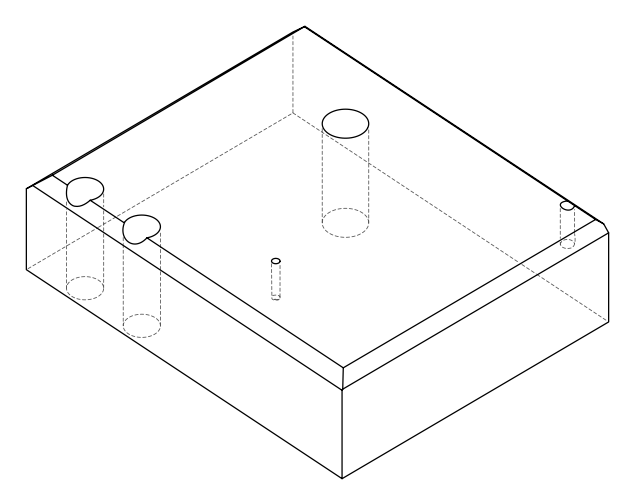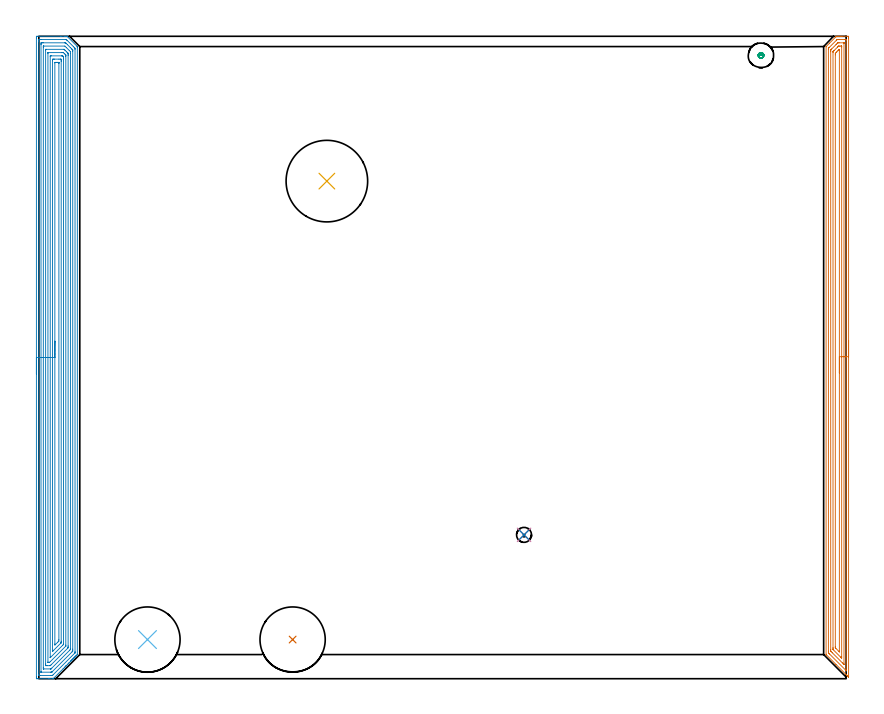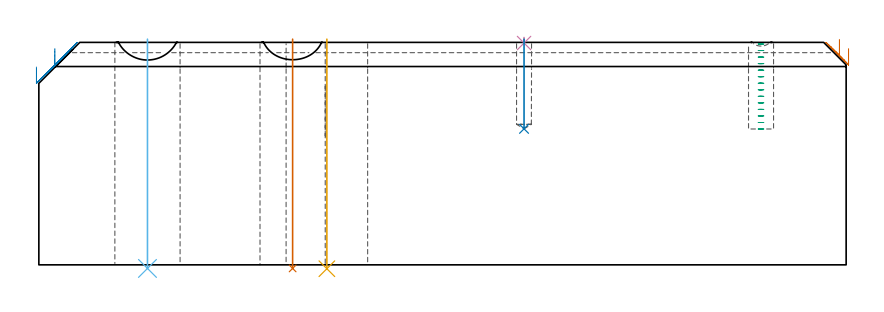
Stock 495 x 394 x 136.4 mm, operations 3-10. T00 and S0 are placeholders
(PLAN: 10 operations, 5 tool changes, 79.8 min)
(1 AREA_MILL | FG_CHAMFER_SURFACE | UGT0205_001 | 21.5 min | 53668 mm3)
(2 AREA_MILL_1 | FG_CHAMFER_SURFACE_1 | UGT0205_001 | 11.33 min | 9451 mm3)
(3 AREA_MILL_2 | FG_CHAMFER_SURFACE_2 | UGT0205_001 | 15.69 min | 36400 mm3)
(4 AREA_MILL_3 | FG_CHAMFER_SURFACE_3 | UGT0205_001 | 28.42 min | 122205 mm3)
(5 MILL_BLIND_HOLE_FROM_SOLID_MATERIAL | STEP1POCKET | UGT0201_130 | Spiral | 0.92 min | 9856 mm3)
(6 SPOT_DRILL | STEP1POCKET_1 | NXT0321_9005460120000 | 0.03 min | 15 mm3)
(7 INDEXABLE_INSERT_DRILL_THROUGH_HOLE_FROM_SOLID | STEP1HOLE | NXT0302_038 | 0.56 min | 267712 mm3)
(8 INDEXABLE_INSERT_DRILL_THROUGH_HOLE_FROM_SOLID_1 | STEP1HOLE_1 | NXT0302_035 | 0.56 min | 170099 mm3)
(9 INDEXABLE_INSERT_DRILL_THROUGH_HOLE_FROM_SOLID_2 | STEP1HOLE_2 | NXT0302_035 | 0.56 min | 170123 mm3)
(10 DRILL_BLIND_HOLE_INTO_CENTER | STEP1POCKET_1 | UGT0301_207 | 0.22 min | 3363 mm3)
(TOOL UGT0205_001 | Chamfer Mill 20 x 3 x 45 deg. | D20 FL50 Z2)
(TOOL UGT0201_130 | Carbide End Mill 12.0 | D12 FL15 Z4)
(TOOL NXT0321_9005460120000 | NC Spot Drill, 142deg, 12mm, Carbide, Uncoated | D12 PA142 FL30 Z2)
(TOOL NXT0302_038 | Index. Insert Drill 50mm [880-D5000L50-04] | D50 PA176 FL200 Z2)
(TOOL NXT0302_035 | Index. Insert Drill 40mm [880-D4000L40-05] | D40 PA176 FL200 Z2)
(TOOL UGT0301_207 | Twist Drill 9.2 mm | D9.2 PA118 FL80 Z2)
(OP 3 AREA_MILL_2)
G17 G21 G94 G90
T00 M6
G54
G17 G0 G90 X496.5 Y207.45 S1061 M3
G43 Z146.4 H0
Z132.6
G94 G1 Y207.412 Z131.728 F250.
Y207.298 Z130.864
Y207.109 Z130.012
Y206.847 Z129.18
Y206.513 Z128.374
Y206.11 Z127.6
Y205.642 Z126.864
Y205.11 Z126.172
Y204.521 Z125.529
Y203.878 Z124.94
Y203.186 Z124.408
Y202.45 Z123.94
Y201.676 Z123.537
Y200.87 Z123.203
Y200.038 Z122.941
Y199.187 Z122.752
Y198.322 Z122.638
Y197.45 Z122.6
X496.499 Y1.139 Z122.601
X496.496 Y1.098
X496.489 Y1.01 Z122.603
X496.427 Y1.07 Z122.667
X496.317 Y1.182 Z122.781
X496.154 Y1.343 Z122.941
X495.999 Y1.5 Z123.098
X495.87 Y1.629 Z123.228
X495.717 Y1.78 Z123.378
X495.572 Y1.927 Z123.526
X495.422 Y2.076 Z123.675
X495.28 Y2.218 Z123.815
X495.145 Y2.354 Z123.953
X494.975 Y2.524 Z124.122
X488.735 Y8.765 Z130.365
X482.86 Y14.638 Z136.237
X482.822 Y14.677 Z136.275
X482.705 Y14.798 Z136.391
X482.7 Y15.042 Z136.4
Y387.459
X482.703 Y387.595 Z136.389
X482.778 Y387.679 Z136.319
X484.775 Y389.675 Z134.325
X488.668 Y393.569 Z130.43
X488.726 Y393.628 Z130.371
X488.884 Y393.784 Z130.216
X488.97 Y393.867 Z130.13
X489.009 Y393.898 Z130.089
X489.26 Y393.9 Z129.838
X490.037 Z129.057
X491.267 Z127.83
X491.785 Z127.309
X492.4 Z126.695
X495.895 Z123.202
X496.154 Y393.896 Z122.943
X496.493 Y393.89 Z122.604
X496.497 Y393.621 Z122.602
X496.499 Y393.271 Z122.601
X496.5 Y392.917 Z122.6
Y197.45
X495.086 Z124.014
X495.085 Y5.206 Z124.015
X495.084 Y4.997 Z124.016
X495.081 Y4.894 Z124.019
X495.08 Y4.883 Z124.02
X495.067 Y4.892 Z124.033
X495.035 Y4.92 Z124.065
X494.744 Y5.206 Z124.356
X484.794 Y15.156 Z134.306
X484.409 Y15.544 Z134.691
X484.215 Y15.744 Z134.885
X484.121 Y15.842 Z134.979
X484.114 Y16.83 Z134.986
X484.115 Y385.918 Z134.985
X484.116 Y386.117 Z134.984
X484.12 Y386.465 Z134.98
X484.121 Y386.547 Z134.979
X484.161 Y386.599 Z134.939
X484.241 Y386.683 Z134.859
X484.562 Y387.012 Z134.538
X489.098 Y391.549 Z130.002
X489.163 Y391.612 Z129.937
X489.417 Y391.856 Z129.683
X489.456 Y391.89 Z129.644
X489.513 Y391.894 Z129.587
X489.63 Y391.898 Z129.47
X490.037 Y391.9 Z129.063
X490.503 Z128.597
X494.406 Z124.694
X494.873 Z124.227
X495.035 Y391.897 Z124.065
X495.069 Y391.893 Z124.031
X495.079 Y391.89 Z124.021
X495.081 Y391.878 Z124.019
X495.084 Y391.84 Z124.016
X495.085 Y391.682 Z124.015
X495.086 Y197.45 Z124.014
X493.672 Z125.428
X493.671 Y9.535 Z125.429
X493.666 Y8.783 Z125.434
X493.665 Y8.765 Z125.435
X493.626 Y8.783 Z125.474
X493.533 Y8.871 Z125.567
X492.722 Y9.677 Z126.378
X486.463 Y15.936 Z132.637
X485.667 Y16.733 Z133.433
X485.574 Y16.83 Z133.526
X485.541 Y16.87 Z133.559
X485.535 Y16.903 Z133.565
X485.533 Y16.968 Z133.567
X485.529 Y17.724 Z133.571
X485.528 Y17.866 Z133.572
X485.529 Y384.471 Z133.571
X485.53 Y385.223 Z133.57
X485.532 Y385.362 Z133.568
X485.535 Y385.503 Z133.565
X485.585 Y385.574 Z133.515
X485.667 Y385.662 Z133.433
X485.89 Y385.889 Z133.21
X486.117 Y386.117 Z132.983
X488.799 Y388.8 Z130.301
X489.425 Y389.426 Z129.675
X489.694 Y389.694 Z129.406
X489.871 Y389.863 Z129.229
X489.894 Y389.883 Z129.206
X489.937 Y389.89 Z129.163
X490.037 Y389.893 Z129.063
X490.71 Y389.9 Z128.39
X493.533 Y389.899 Z125.567
X493.6 Y389.897 Z125.5
X493.652 Y389.893 Z125.448
X493.664 Y389.89 Z125.436
X493.666 Y389.875 Z125.434
X493.669 Y389.836 Z125.431
X493.671 Y389.694 Z125.429
Y389.552
X493.672 Y197.45 Z125.428
X492.257 Z126.843
Y13.664
X492.256 Y13.253 Z126.844
X492.254 Y12.774 Z126.846
X492.251 Y12.627 Z126.849
X491.97 Y12.89 Z127.13
X491.785 Y13.067 Z127.315
X491.595 Y13.253 Z127.505
X487.125 Y17.724 Z131.975
X487.026 Y17.828 Z132.074
X486.95 Y17.911 Z132.15
X486.948 Y17.967 Z132.152
X486.944 Y18.206 Z132.156
X486.943 Y18.618 Z132.157
Y19.102
X486.944 Y383.918 Z132.156
X486.947 Y384.329 Z132.153
X486.95 Y384.448 Z132.15
X486.961 Y384.5 Z132.139
X486.996 Y384.54 Z132.104
X487.102 Y384.65 Z131.998
X487.415 Y384.967 Z131.685
X487.542 Y385.094 Z131.558
X489.752 Y387.303 Z129.348
X490.037 Y387.587 Z129.063
X490.197 Y387.742 Z128.903
X490.301 Y387.84 Z128.799
X490.37 Y387.89 Z128.73
X490.477 Y387.893 Z128.623
X490.911 Y387.9 Z128.189
X491.785 Z127.315
X492.216 Y387.89 Z126.884
X492.251 Y387.879 Z126.849
X492.254 Y387.846 Z126.846
X492.256 Y387.798 Z126.844
X492.257 Y387.751 Z126.843
Y387.422
Y197.45
X490.843 Z128.257
X490.842 Y16.83 Z128.258
X490.837 Y16.503 Z128.263
X490.836 Y16.478 Z128.264
X490.816 Y16.493 Z128.284
X490.772 Y16.53 Z128.328
X490.731 Y16.569 Z128.369
X488.681 Y18.618 Z130.419
X488.515 Y18.789 Z130.585
X488.383 Y18.927 Z130.717
X488.363 Y18.958 Z130.737
X488.361 Y18.98 Z130.739
X488.359 Y19.031 Z130.741
X488.357 Y19.443 Z130.743
Y19.513
Y382.541
X488.362 Y383.36 Z130.738
X488.364 Y383.435 Z130.736
X488.759 Y383.849 Z130.341
X489.227 Y384.329 Z129.873
X490.037 Y385.139 Z129.063
X490.121 Y385.223 Z128.979
X490.364 Y385.46 Z128.736
X490.527 Y385.616 Z128.573
X490.829 Y385.882 Z128.271
X490.842 Y385.294 Z128.258
X490.843 Y385.223 Z128.257
Y197.45
Y196.578 Z128.295
Y195.714 Z128.409
Y194.862 Z128.598
Y194.03 Z128.86
Y193.224 Z129.194
Y192.45 Z129.597
Y191.714 Z130.065
Y191.022 Z130.596
Y190.379 Z131.186
Y189.79 Z131.829
Y189.259 Z132.521
Y188.79 Z133.257
Y188.387 Z134.031
Y188.053 Z134.837
Y187.791 Z135.669
Y187.602 Z136.52
Y187.488 Z137.385
Y187.45 Z138.257
G0 Z146.4
M5
M2
(OP 4 AREA_MILL_3)
G17 G21 G94 G90
T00 M6
G54
G17 G0 G90 X-1.5 Y186.95 S1061 M3
G43 Z146.4 H0
Z121.3
G94 G1 Y186.988 Z120.428 F250.
Y187.102 Z119.564
Y187.291 Z118.712
Y187.553 Z117.88
Y187.887 Z117.074
Y188.29 Z116.3
Y188.758 Z115.564
Y189.29 Z114.872
Y189.879 Z114.229
Y190.522 Z113.64
Y191.214 Z113.109
Y191.95 Z112.64
Y192.724 Z112.237
Y193.53 Z111.903
Y194.362 Z111.641
Y195.214 Z111.452
Y196.078 Z111.338
Y196.95 Z111.3
Y392.929
X-1.499 Y393.267 Z111.301
X-1.494 Y393.818 Z111.304
X-1.492 Y393.892 Z111.306
X-0.947 Y393.9 Z111.85
X13.532 Z126.328
X15.938 Z128.733
X16.718 Z129.517
X16.826 Z129.624
X17.218 Y393.899 Z130.016
X17.271 Y393.896 Z130.07
X17.295 Y393.893 Z130.093
X17.333 Y393.864 Z130.131
X17.471 Y393.729 Z130.27
X23.492 Y387.709 Z136.29
X23.504 Y387.697 Z136.301
X23.601 Y387.605 Z136.384
X23.6 Y387.006 Z136.4
Y14.943
X23.598 Y14.806 Z136.386
X23.554 Y14.752 Z136.349
X23.492 Y14.691 Z136.29
X22.849 Y14.048 Z135.648
X22.751 Y13.949 Z135.547
X22.655 Y13.855 Z135.454
X22.55 Y13.75 Z135.35
X22.455 Y13.653 Z135.251
X22.36 Y13.56 Z135.16
X22.252 Y13.452 Z135.052
X22.159 Y13.357 Z134.955
X22.066 Y13.266 Z134.865
X21.954 Y13.154 Z134.754
X21.862 Y13.061 Z134.658
X21.772 Y12.971 Z134.571
X21.656 Y12.856 Z134.455
X21.566 Y12.764 Z134.362
X21.477 Y12.677 Z134.277
X21.358 Y12.558 Z134.157
X21.27 Y12.468 Z134.066
X21.183 Y12.383 Z133.982
X21.06 Y12.26 Z133.859
X20.974 Y12.172 Z133.77
X20.889 Y12.088 Z133.688
X20.762 Y11.961 Z133.561
X20.677 Y11.876 Z133.474
X20.594 Y11.794 Z133.393
X20.464 Y11.663 Z133.263
X20.381 Y11.579 Z133.177
X20.3 Y11.499 Z133.099
X20.165 Y11.365 Z132.965
X20.085 Y11.283 Z132.881
X20.005 Y11.205 Z132.805
X19.867 Y11.067 Z132.667
X19.789 Y10.987 Z132.585
X19.711 Y10.911 Z132.51
X19.569 Y10.769 Z132.368
X19.493 Y10.691 Z132.289
X19.271 Y10.471 Z132.071
X18.604 Y9.802 Z131.4
X18.397 Y9.597 Z131.197
X17.715 Y8.914 Z130.512
X17.525 Y8.725 Z130.325
X17.482 Y8.682 Z130.282
X16.826 Y8.025 Z129.623
X16.653 Y7.853 Z129.453
X16.588 Y7.788 Z129.388
X15.938 Y7.136 Z128.735
X15.781 Y6.981 Z128.581
X15.693 Y6.893 Z128.493
X15.049 Y6.248 Z127.846
X14.909 Y6.109 Z127.709
X8.985 Y0.185 Z121.784
X8.828 Y0.034 Z121.627
X8.802 Y0.01 Z121.601
X8.46 Y0. Z121.254
X6.683 Z119.479
X6.162 Z118.956
X-0.947 Y0.001 Z111.85
X-1.166 Y0.003 Z111.632
X-1.492 Y0.008 Z111.306
X-1.494 Y0.082 Z111.304
X-1.498 Y0.633 Z111.302
X-1.5 Y1.189 Z111.3
Y196.95
X-0.086 Z112.714
Y390.584
X-0.085 Y391.479 Z112.715
X-0.084 Y391.504 Z112.716
X-0.059 Y391.89 Z112.741
X0.414 Y391.898 Z113.214
X0.83 Y391.899 Z113.63
X1.3 Y391.9 Z114.1
X16.409 Y391.899 Z129.209
X16.826 Y391.89 Z129.626
X16.852 Y391.887 Z129.652
X16.88 Y391.864 Z129.68
X16.937 Y391.812 Z129.737
X17.048 Y391.702 Z129.848
X17.272 Y391.479 Z130.072
X21.27 Y387.48 Z134.07
X21.741 Y387.007 Z134.541
X22.159 Y386.58 Z134.959
X22.184 Y386.112 Z134.984
X22.185 Y386.086 Z134.985
X22.186 Y16.704 Z134.986
X22.179 Y15.837 Z134.979
X22.172 Y15.824 Z134.972
X22.168 Y15.818 Z134.968
X8.771 Y2.421 Z121.571
X8.348 Y2.01 Z121.148
X7.94 Y2.005 Z120.74
X7.469 Y2.001 Z120.269
X0.83 Z113.63
X0.358 Y2.002 Z113.158
X-0.059 Y2.01 Z112.741
X-0.084 Y2.421 Z112.716
X-0.085 Y2.448 Z112.715
X-0.086 Y196.95 Z112.714
X1.328 Z114.128
X1.329 Y388.796 Z114.129
X1.33 Y389.187 Z114.13
X1.333 Y389.69 Z114.133
X1.335 Y389.877 Z114.135
X1.517 Y389.893 Z114.317
X1.719 Y389.896 Z114.519
X2.399 Y389.9 Z115.199
X2.608 Z115.408
X15.938 Y389.899 Z128.738
X16.146 Y389.898 Z128.946
X16.285 Y389.894 Z129.085
X16.395 Y389.89 Z129.195
X16.438 Y389.851 Z129.238
X16.609 Y389.69 Z129.409
X16.826 Y389.474 Z129.626
X17.505 Y388.796 Z130.305
X19.294 Y387.007 Z132.094
X20.188 Y386.112 Z132.988
X20.381 Y385.917 Z133.181
X20.727 Y385.562 Z133.527
X20.765 Y385.519 Z133.565
X20.767 Y385.453 Z133.567
X20.77 Y385.349 Z133.57
X20.771 Y385.218 Z133.571
Y384.825
Y18.128
X20.77 Y17.626 Z133.57
X20.768 Y17.236 Z133.568
X20.764 Y16.983 Z133.564
X20.754 Y16.865 Z133.554
X20.629 Y16.731 Z133.429
X20.506 Y16.606 Z133.306
X20.381 Y16.48 Z133.181
X8.111 Y4.21 Z120.911
X8.024 Y4.125 Z120.824
X7.94 Y4.048 Z120.74
X7.895 Y4.01 Z120.695
X7.854 Y4.007 Z120.654
X7.77 Y4.003 Z120.57
X7.6 Y4.001 Z120.4
X7.259 Y4. Z120.059
X1.719 Y4.001 Z114.519
X1.51 Y4.005 Z114.31
X1.372 Y4.01 Z114.172
X1.335 Y4.014 Z114.135
X1.333 Y4.033 Z114.133
X1.331 Y4.079 Z114.131
X1.329 Y4.21 Z114.129
X1.328 Y196.95 Z114.128
X2.743 Z115.543
Y387.007
X2.747 Y387.761 Z115.547
X2.75 Y387.872 Z115.55
X2.753 Y387.891 Z115.553
X2.776 Y387.893 Z115.576
X2.831 Y387.896 Z115.631
X3.052 Y387.899 Z115.852
X15.939 Y387.9 Z128.739
X16.845 Y387.007 Z129.645
X18.633 Y385.218 Z131.433
X19.35 Y384.467 Z132.15
X19.357 Y383.429 Z132.157
Y18.52
X19.354 Y18.141 Z132.154
X19.351 Y17.952 Z132.151
X19.349 Y17.91 Z132.149
X19.328 Y17.885 Z132.128
X19.284 Y17.836 Z132.084
X19.077 Y17.626 Z131.877
X7.94 Y6.489 Z120.74
X7.693 Y6.247 Z120.493
X7.477 Y6.038 Z120.277
X7.437 Y6.01 Z120.237
X7.383 Y6.007 Z120.183
X7.273 Y6.003 Z120.073
X7.051 Y6. Z119.851
X3.052 Y6.001 Z115.852
X2.831 Y6.003 Z115.631
X2.776 Y6.007 Z115.576
X2.753 Y6.01 Z115.553
X2.75 Y6.024 Z115.55
X2.748 Y6.099 Z115.548
X2.743 Y6.757 Z115.543
Y6.893
Y196.95
X4.157 Z116.957
Y385.447
X4.159 Y385.677 Z116.959
X4.162 Y385.829 Z116.962
X4.164 Y385.88 Z116.964
X4.175 Y385.89 Z116.975
X4.216 Y385.893 Z117.016
X4.385 Y385.898 Z117.185
X4.596 Y385.9 Z117.396
X15.26 Z128.06
X15.43 Y385.897 Z128.23
X15.471 Y385.894 Z128.271
X15.491 Y385.89 Z128.291
X15.542 Y385.843 Z128.342
X15.698 Y385.696 Z128.498
X15.938 Y385.461 Z128.738
X16.183 Y385.218 Z128.983
X16.826 Y384.575 Z129.626
X17.078 Y384.324 Z129.878
X17.715 Y383.684 Z130.515
X17.841 Y383.554 Z130.641
X17.902 Y383.488 Z130.702
X17.929 Y383.455 Z130.729
X17.936 Y383.429 Z130.736
X17.939 Y383.204 Z130.739
X17.943 Y382.535 Z130.743
Y382.306
Y20.08
X17.942 Y19.415 Z130.742
X17.94 Y19.188 Z130.74
X17.936 Y18.961 Z130.736
X17.715 Y18.72 Z130.515
X17.618 Y18.618 Z130.418
X17.522 Y18.52 Z130.322
X7.684 Y8.682 Z120.484
X7.365 Y8.366 Z120.165
X7.051 Y8.06 Z119.851
X6.996 Y8.01 Z119.796
X6.945 Y8.007 Z119.745
X6.838 Y8.002 Z119.638
X5.062 Y8. Z117.862
X4.385 Y8.002 Z117.185
X4.17 Y8.004 Z116.97
X4.161 Y8.012 Z116.961
X4.159 Y8.014 Z116.959
X4.157 Y8.682 Z116.957
Y8.911
Y196.95
X5.571 Z118.371
Y383.429
X5.573 Y383.727 Z118.373
X5.576 Y383.874 Z118.376
X5.577 Y383.886 Z118.377
X5.588 Y383.89 Z118.388
X5.628 Y383.896 Z118.428
X5.695 Y383.899 Z118.495
X14.16 Z126.96
X14.584 Y383.897 Z127.384
X15.049 Y383.89 Z127.849
X15.52 Y383.429 Z128.32
X15.938 Y383.014 Z128.738
X16.416 Y382.535 Z129.216
X16.484 Y382.461 Z129.284
X16.522 Y382.418 Z129.322
X16.524 Y382.385 Z129.324
X16.526 Y382.237 Z129.326
X16.528 Y381.94 Z129.328
X16.529 Y381.64 Z129.329
X16.528 Y20.609 Z129.328
X16.526 Y20.309 Z129.326
X16.522 Y20.012 Z129.322
X16.521 Y19.98 Z129.321
X16.502 Y19.957 Z129.302
X16.463 Y19.914 Z129.263
X16.398 Y19.846 Z129.198
X7.023 Y10.471 Z119.823
X6.587 Y10.044 Z119.387
X6.56 Y10.02 Z119.36
X6.512 Y10.01 Z119.312
X6.396 Y10.006 Z119.196
X6.162 Y10.002 Z118.962
X5.74 Z118.54
X5.593 Y10.008 Z118.393
X5.58 Y10.01 Z118.38
X5.577 Y10.024 Z118.377
X5.574 Y10.072 Z118.374
X5.572 Y10.171 Z118.372
X5.571 Y196.95 Z118.371
X6.985 Z119.785
X6.986 Y381.706 Z119.786
X6.988 Y381.772 Z119.788
X6.993 Y381.89 Z119.793
X7.051 Y381.892 Z119.851
X7.683 Y381.899 Z120.483
X13.903 Y381.9 Z126.703
X14.16 Y381.898 Z126.96
X14.418 Y381.894 Z127.218
X14.588 Y381.89 Z127.388
X14.682 Y381.808 Z127.482
X14.857 Y381.64 Z127.657
X15.049 Y381.442 Z127.849
X15.108 Y380.746 Z127.908
X15.111 Y380.684 Z127.911
X15.115 Y379.852 Z127.915
Y379.786
X15.114 Y21.203 Z127.914
Y21.138
X15.111 Y21.072 Z127.911
X15.108 Y21.031 Z127.908
X15.095 Y21.004 Z127.895
X15.049 Y20.953 Z127.849
X14.731 Y20.63 Z127.531
X14.412 Y20.309 Z127.212
X7.153 Y13.051 Z119.953
X7.051 Y12.951 Z119.851
X7.015 Y12.919 Z119.815
X6.996 Y12.903 Z119.796
X6.992 Y12.957 Z119.792
X6.987 Y13.088 Z119.787
X6.986 Y13.154 Z119.786
X6.985 Y13.22 Z119.785
Y196.95
X8.4 Z121.2
Y378.957
X8.402 Y379.386 Z121.202
X8.407 Y379.852 Z121.207
X8.783 Y379.897 Z121.583
X8.828 Y379.898 Z121.628
X9.669 Y379.9 Z122.469
X12.335 Z125.135
X13.225 Y379.899 Z126.025
X13.272 Y379.895 Z126.072
X13.693 Y379.852 Z126.493
X13.698 Y379.423 Z126.498
X13.7 Y378.957 Z126.5
Y378.526
Y22.992
X13.699 Y22.562 Z126.499
X13.693 Y22.098 Z126.493
X13.691 Y22.049 Z126.491
X13.652 Y22.006 Z126.452
X13.59 Y21.939 Z126.39
X13.511 Y21.857 Z126.311
X13.272 Y21.618 Z126.072
X9.053 Y17.4 Z121.853
X8.828 Y17.179 Z121.628
X8.601 Y16.96 Z121.401
X8.406 Y16.792 Z121.206
X8.402 Y16.998 Z121.202
X8.4 Y17.162 Z121.2
Y196.95
X9.814 Z122.614
Y377.567
X9.816 Y377.766 Z122.616
X9.819 Y377.865 Z122.619
X9.82 Y377.884 Z122.62
X9.832 Y377.89 Z122.632
X9.883 Y377.896 Z122.683
X10.606 Y377.9 Z123.406
X10.768 Z123.568
X11.494 Z124.294
X11.657 Y377.899 Z124.457
X12.243 Y377.891 Z125.043
X12.274 Y377.89 Z125.074
X12.279 Y377.863 Z125.079
X12.282 Y377.779 Z125.082
X12.285 Y377.608 Z125.085
X12.286 Y377.266 Z125.086
Y377.169
Y23.887
X12.28 Y23.096 Z125.08
X12.188 Y22.992 Z124.988
X11.843 Y22.641 Z124.643
X11.494 Y22.29 Z124.294
X11.398 Y22.194 Z124.198
X10.216 Y21.013 Z123.016
X10.059 Y20.859 Z122.859
X9.823 Y20.632 Z122.623
X9.815 Y21.105 Z122.615
X9.814 Y21.203 Z122.614
Y196.95
Y197.822 Z122.652
Y198.686 Z122.766
Y199.538 Z122.954
Y200.37 Z123.217
Y201.176 Z123.551
Y201.95 Z123.953
Y202.686 Z124.422
Y203.378 Z124.953
Y204.021 Z125.543
Y204.61 Z126.186
Y205.142 Z126.878
Y205.61 Z127.614
Y206.013 Z128.388
Y206.347 Z129.194
Y206.609 Z130.026
Y206.798 Z130.877
Y206.912 Z131.742
Y206.95 Z132.614
G0 Z146.4
M5
M2
(OP 5 MILL_BLIND_HOLE_FROM_SOLID_MATERIAL)
G17 G21 G94 G90
T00 M6
G54
G17 G0 G90 X442.8 Y382.2 S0 M3
G43 Z146.4 H0
Z135.393
G94 G3 X443.561 Y383.139 R0.778 F250.
X442.447 Y383.863 R0.939
X441.137 Y381.847 R1.7
X442.447 Y383.863 R-1.7
X441.792 Y382.855 R0.85
X442.8 Y382.2 R0.85
G0 Z131.386
G3 X443.561 Y383.139 R0.778
X442.447 Y383.863 R0.939
X441.137 Y381.847 R1.7
X442.447 Y383.863 R-1.7
X441.792 Y382.855 R0.85
X442.8 Y382.2 R0.85
G0 Z127.379
G3 X443.561 Y383.139 R0.778
X442.447 Y383.863 R0.939
X441.137 Y381.847 R1.7
X442.447 Y383.863 R-1.7
X441.792 Y382.855 R0.85
X442.8 Y382.2 R0.85
G0 Z123.371
G3 X443.561 Y383.139 R0.778
X442.447 Y383.863 R0.939
X441.137 Y381.847 R1.7
X442.447 Y383.863 R-1.7
X441.792 Y382.855 R0.85
X442.8 Y382.2 R0.85
G0 Z119.364
G3 X443.561 Y383.139 R0.778
X442.447 Y383.863 R0.939
X441.137 Y381.847 R1.7
X442.447 Y383.863 R-1.7
X441.792 Y382.855 R0.85
X442.8 Y382.2 R0.85
G0 Z115.357
G3 X443.561 Y383.139 R0.778
X442.447 Y383.863 R0.939
X441.137 Y381.847 R1.7
X442.447 Y383.863 R-1.7
X441.792 Y382.855 R0.85
X442.8 Y382.2 R0.85
G0 Z111.35
G3 X443.561 Y383.139 R0.778
X442.447 Y383.863 R0.939
X441.137 Y381.847 R1.7
X442.447 Y383.863 R-1.7
X441.792 Y382.855 R0.85
X442.8 Y382.2 R0.85
G0 Z107.343
G3 X443.561 Y383.139 R0.778
X442.447 Y383.863 R0.939
X441.137 Y381.847 R1.7
X442.447 Y383.863 R-1.7
X441.792 Y382.855 R0.85
X442.8 Y382.2 R0.85
G0 Z103.336
G3 X443.561 Y383.139 R0.778
X442.447 Y383.863 R0.939
X441.137 Y381.847 R1.7
X442.447 Y383.863 R-1.7
X441.792 Y382.855 R0.85
X442.8 Y382.2 R0.85
G0 Z99.329
G3 X443.561 Y383.139 R0.778
X442.447 Y383.863 R0.939
X441.137 Y381.847 R1.7
X442.447 Y383.863 R-1.7
X441.792 Y382.855 R0.85
X442.8 Y382.2 R0.85
G0 Z95.321
G3 X443.561 Y383.139 R0.778
X442.447 Y383.863 R0.939
X441.137 Y381.847 R1.7
X442.447 Y383.863 R-1.7
X441.792 Y382.855 R0.85
X442.8 Y382.2 R0.85
G0 Z91.314
G3 X443.561 Y383.139 R0.778
X442.447 Y383.863 R0.939
X441.137 Y381.847 R1.7
X442.447 Y383.863 R-1.7
X441.792 Y382.855 R0.85
X442.8 Y382.2 R0.85
G0 Z87.307
G3 X443.561 Y383.139 R0.778
X442.447 Y383.863 R0.939
X441.137 Y381.847 R1.7
X442.447 Y383.863 R-1.7
X441.792 Y382.855 R0.85
X442.8 Y382.2 R0.85
G0 Z83.3
G3 X443.561 Y383.139 R0.778
X442.447 Y383.863 R0.939
X441.137 Y381.847 R1.7
X442.447 Y383.863 R-1.7
X441.792 Y382.855 R0.85
X442.8 Y382.2 R0.85
G0 Z146.4
M5
M2
(OP 6 SPOT_DRILL)
G17 G21 G94 G90
T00 M6
G54
G17 G0 G90 X297.5 Y88.2 S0 M3
G43 Z146.4 H0
G94 G81 G98 Z136.004 F250. R139.4
G80
M5
M2
(OP 7 INDEXABLE_INSERT_DRILL_THROUGH_HOLE_FROM_SOLID)
G17 G21 G94 G90
T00 M6
G54
G17 G0 G90 X176.6 Y305.1 S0 M3
G43 Z146.4 H1
G94 G81 G98 Z-2.373 F250. R138.4
G80
M5
M2
(OP 8 INDEXABLE_INSERT_DRILL_THROUGH_HOLE_FROM_SOLID_1)
G17 G21 G94 G90
T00 M6
G54
G17 G0 G90 X66.6 Y24. S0 M3
G43 Z146.4 H1
G94 G81 G98 Z-2.198 F250. R138.4
G80
M5
M2
(OP 9 INDEXABLE_INSERT_DRILL_THROUGH_HOLE_FROM_SOLID_2)
G17 G21 G94 G90
T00 M6
G54
G17 G0 G90 X155.6 Y24. S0 M3
G43 Z146.4 H1
G94 G81 G98 Z-2.198 F250. R138.4
G80
M5
M2
(OP 10 DRILL_BLIND_HOLE_INTO_CENTER)
G17 G21 G94 G90
T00 M6
G54
G17 G0 G90 X297.5 Y88.2 S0 M3
G43 Z146.4 H0
G94 G81 G98 Z83.4 F250. R138.4
G80
M5
M2
